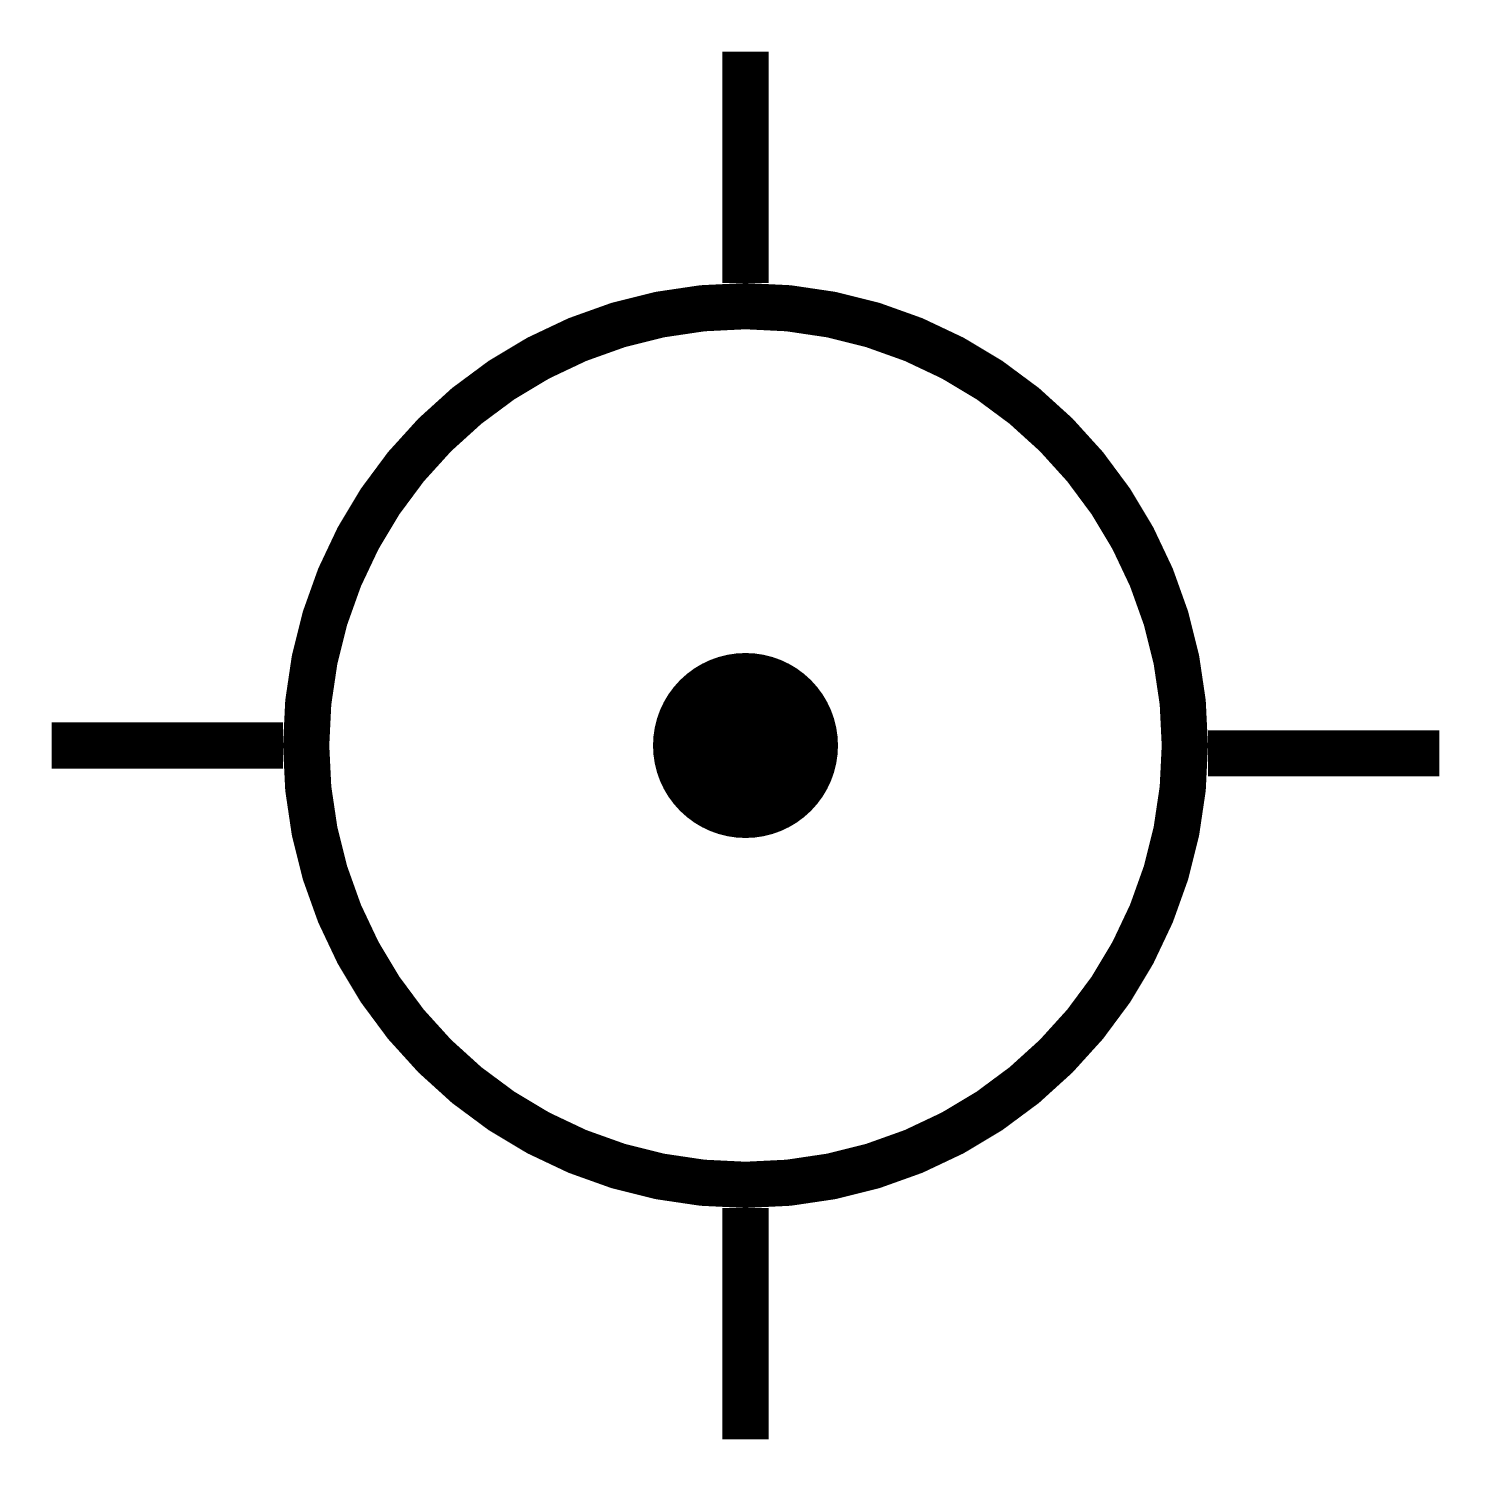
# Model space of a CAD drawing. Extents: x -0.05 to 3.05, y -0.05 to 3.05.
import ezdxf

# ---------------------------------------------------------------- set-up
doc = ezdxf.new("R2010")
doc.units = 0
doc.header["$MEASUREMENT"] = 0
doc.layers.get('0').update_dxf_attribs({"linetype": 'CONTINUOUS'})

msp = doc.modelspace()

# ---------------------------------------------------------------- linework, layer by layer
at = {"const_width": 0.1}
for points in [[(1.5, 2.5), (1.5, 3)], [(0.5, 1.5), (0, 1.5)], [(2.5, 1.4831), (3, 1.4831)], [(1.5, 0.5), (1.5, 0)]]:
    msp.add_lwpolyline(points, dxfattribs=at)
for points, const_width in [([(0.55, 1.5, 1), (2.45, 1.5, 1)], 0.1), ([(1.4, 1.5, 1), (1.6, 1.5, 1)], 0.2)]:
    msp.add_lwpolyline(points, format="xyb", close=True, dxfattribs=dict(const_width=const_width))

doc.saveas('drawing.dxf')
